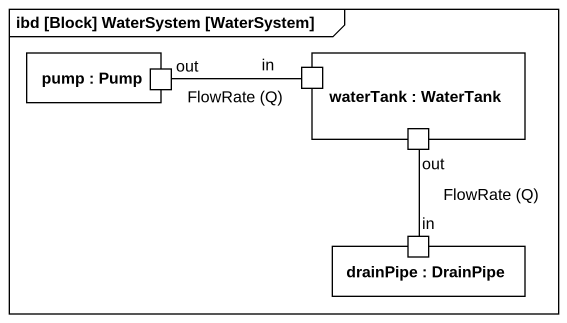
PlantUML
@startuml
mainframe ibd [Block] WaterSystem [WaterSystem]
rectangle "pump : Pump" as pump {
  port out
}
rectangle "waterTank : WaterTank" as waterTank {
  port in
  port "out" as out_2
}
rectangle "drainPipe : DrainPipe" as drainPipe {
  port "in" as in_2
}
out -right- in : FlowRate (Q)
out_2 -- in_2 : FlowRate (Q)
@enduml
